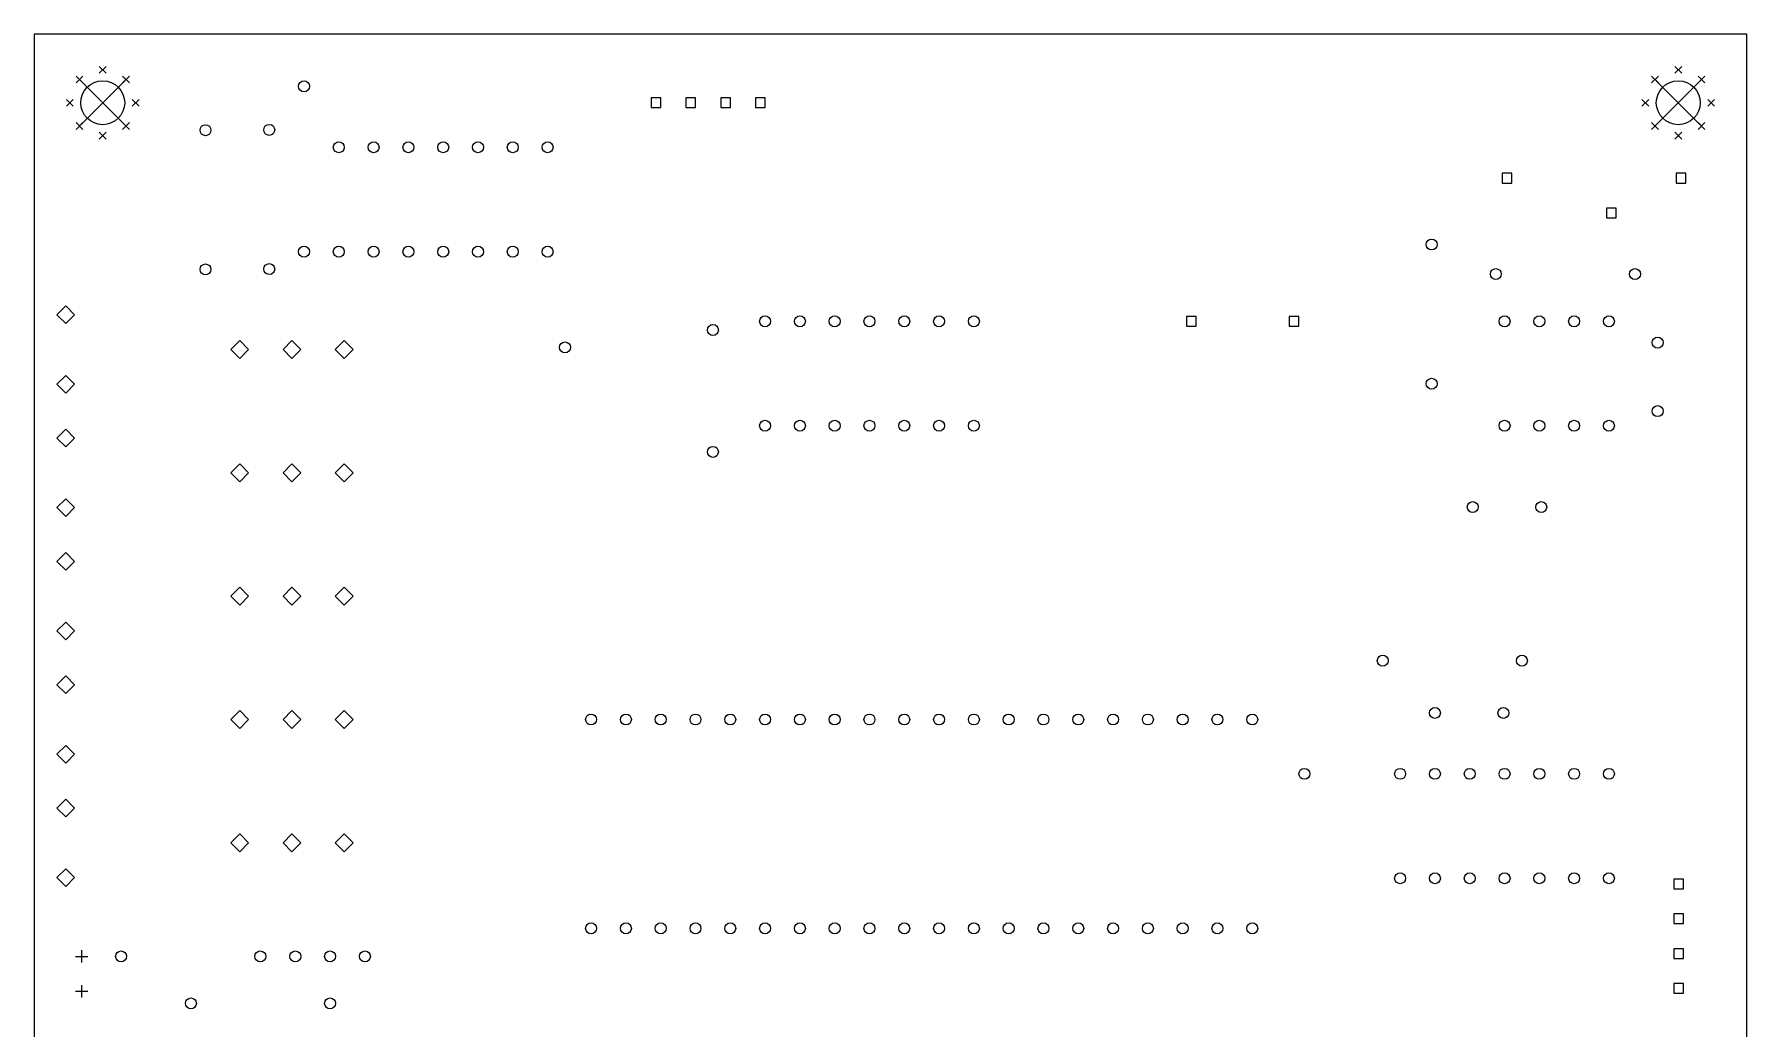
# Model space of a CAD drawing. Extents: x 1.45 to 6.5, y -7.56 to -1.85.
# Drawn here: x 1.575 to 6.496, y -4.707 to -1.85 of the extents above; entities that cross this region are included whole.
import ezdxf

# ---------------------------------------------------------------- set-up
doc = ezdxf.new("R2010")
doc.units = 0
doc.header["$MEASUREMENT"] = 0
doc.layers.add('BLACK', color=7, linetype='CONTINUOUS')

msp = doc.modelspace()

# ---------------------------------------------------------------- linework, layer by layer
at = {"layer": 'BLACK', "linetype": 'CONTINUOUS'}
for p, q in [((1.5748, -1.85039), (1.5748, -6.29921)), ((6.49606, -1.85039), (1.5748, -1.85039)), ((6.49606, -6.29921), (6.49606, -1.85039)), ((1.76181, -1.94291), (1.7815, -1.9626)), ((1.7815, -1.94291), (1.76181, -1.9626)), ((6.28937, -1.94291), (6.30906, -1.9626)), ((6.30906, -1.94291), (6.28937, -1.9626)), ((1.695, -1.97059), (1.71468, -1.99027)), ((1.71468, -1.97059), (1.695, -1.99027)), ((1.70866, -1.98425), (1.83465, -2.11024)), ((1.83465, -1.98425), (1.70866, -2.11024)), ((1.82862, -1.97059), (1.84831, -1.99027)), ((1.84831, -1.97059), (1.82862, -1.99027)), ((6.22256, -1.97059), (6.24224, -1.99027)), ((6.24224, -1.97059), (6.22256, -1.99027)), ((6.23622, -1.98425), (6.3622, -2.11024)), ((6.3622, -1.98425), (6.23622, -2.11024)), ((6.35618, -1.97059), (6.37587, -1.99027)), ((6.37587, -1.97059), (6.35618, -1.99027)), ((1.66732, -2.0374), (1.68701, -2.05709)), ((1.68701, -2.0374), (1.66732, -2.05709)), ((1.8563, -2.0374), (1.87598, -2.05709)), ((1.87598, -2.0374), (1.8563, -2.05709)), ((3.37534, -2.03332), (3.3475, -2.03332)), ((3.3475, -2.03332), (3.3475, -2.06116)), ((3.3475, -2.06116), (3.37534, -2.06116)), ((3.37534, -2.06116), (3.37534, -2.03332)), ((3.47534, -2.03332), (3.4475, -2.03332)), ((3.4475, -2.03332), (3.4475, -2.06116)), ((3.4475, -2.06116), (3.47534, -2.06116)), ((3.47534, -2.06116), (3.47534, -2.03332)), ((3.57534, -2.03332), (3.5475, -2.03332)), ((3.5475, -2.03332), (3.5475, -2.06116)), ((3.5475, -2.06116), (3.57534, -2.06116)), ((3.57534, -2.06116), (3.57534, -2.03332)), ((3.67534, -2.03332), (3.6475, -2.03332)), ((3.6475, -2.03332), (3.6475, -2.06116)), ((3.6475, -2.06116), (3.67534, -2.06116)), ((3.67534, -2.06116), (3.67534, -2.03332)), ((6.19488, -2.0374), (6.21457, -2.05709)), ((6.21457, -2.0374), (6.19488, -2.05709)), ((6.38386, -2.0374), (6.40354, -2.05709)), ((6.40354, -2.0374), (6.38386, -2.05709)), ((1.695, -2.10421), (1.71468, -2.1239)), ((1.71468, -2.10421), (1.695, -2.1239)), ((1.82862, -2.10421), (1.84831, -2.1239)), ((1.84831, -2.10421), (1.82862, -2.1239)), ((6.22256, -2.10421), (6.24224, -2.1239)), ((6.24224, -2.10421), (6.22256, -2.1239)), ((6.35618, -2.10421), (6.37587, -2.1239)), ((6.37587, -2.10421), (6.35618, -2.1239)), ((1.76181, -2.13189), (1.7815, -2.15157)), ((1.7815, -2.13189), (1.76181, -2.15157)), ((6.28937, -2.13189), (6.30906, -2.15157)), ((6.30906, -2.13189), (6.28937, -2.15157)), ((5.82101, -2.24986), (5.79317, -2.24986)), ((5.79317, -2.24986), (5.79317, -2.2777)), ((5.82101, -2.2777), (5.82101, -2.24986)), ((6.32101, -2.24986), (6.29317, -2.24986)), ((6.29317, -2.24986), (6.29317, -2.2777)), ((6.32101, -2.2777), (6.32101, -2.24986)), ((5.79317, -2.2777), (5.82101, -2.2777)), ((6.29317, -2.2777), (6.32101, -2.2777)), ((6.12101, -2.34986), (6.09317, -2.34986)), ((6.09317, -2.34986), (6.09317, -2.3777)), ((6.12101, -2.3777), (6.12101, -2.34986)), ((6.09317, -2.3777), (6.12101, -2.3777)), ((1.66535, -2.63031), (1.63976, -2.65591)), ((1.63976, -2.65591), (1.66535, -2.6815)), ((1.69094, -2.65591), (1.66535, -2.63031)), ((1.66535, -2.6815), (1.69094, -2.65591)), ((4.91392, -2.66108), (4.88608, -2.66108)), ((4.88608, -2.66108), (4.88608, -2.68892)), ((4.88608, -2.68892), (4.91392, -2.68892)), ((4.91392, -2.68892), (4.91392, -2.66108)), ((5.2092, -2.66108), (5.18136, -2.66108)), ((5.18136, -2.66108), (5.18136, -2.68892)), ((5.18136, -2.68892), (5.2092, -2.68892)), ((5.2092, -2.68892), (5.2092, -2.66108)), ((2.16535, -2.73031), (2.13976, -2.75591)), ((2.19094, -2.75591), (2.16535, -2.73031)), ((2.31535, -2.73031), (2.28976, -2.75591)), ((2.34094, -2.75591), (2.31535, -2.73031)), ((2.46535, -2.73031), (2.43976, -2.75591)), ((2.49094, -2.75591), (2.46535, -2.73031)), ((2.13976, -2.75591), (2.16535, -2.7815)), ((2.16535, -2.7815), (2.19094, -2.75591)), ((2.28976, -2.75591), (2.31535, -2.7815)), ((2.31535, -2.7815), (2.34094, -2.75591)), ((2.43976, -2.75591), (2.46535, -2.7815)), ((2.46535, -2.7815), (2.49094, -2.75591)), ((1.66535, -2.83031), (1.63976, -2.85591)), ((1.69094, -2.85591), (1.66535, -2.83031)), ((1.63976, -2.85591), (1.66535, -2.8815)), ((1.66535, -2.8815), (1.69094, -2.85591)), ((1.66535, -2.98465), (1.63976, -3.01024)), ((1.69094, -3.01024), (1.66535, -2.98465)), ((1.63976, -3.01024), (1.66535, -3.03583)), ((1.66535, -3.03583), (1.69094, -3.01024)), ((2.16535, -3.08465), (2.13976, -3.11024)), ((2.19094, -3.11024), (2.16535, -3.08465)), ((2.31535, -3.08465), (2.28976, -3.11024)), ((2.34094, -3.11024), (2.31535, -3.08465)), ((2.46535, -3.08465), (2.43976, -3.11024)), ((2.49094, -3.11024), (2.46535, -3.08465)), ((2.13976, -3.11024), (2.16535, -3.13583)), ((2.16535, -3.13583), (2.19094, -3.11024)), ((2.28976, -3.11024), (2.31535, -3.13583)), ((2.31535, -3.13583), (2.34094, -3.11024)), ((2.43976, -3.11024), (2.46535, -3.13583)), ((2.46535, -3.13583), (2.49094, -3.11024)), ((1.66535, -3.18465), (1.63976, -3.21024)), ((1.69094, -3.21024), (1.66535, -3.18465)), ((1.63976, -3.21024), (1.66535, -3.23583)), ((1.66535, -3.23583), (1.69094, -3.21024)), ((1.66535, -3.33898), (1.63976, -3.36457)), ((1.69094, -3.36457), (1.66535, -3.33898)), ((1.63976, -3.36457), (1.66535, -3.39016)), ((1.66535, -3.39016), (1.69094, -3.36457)), ((2.16535, -3.43898), (2.13976, -3.46457)), ((2.19094, -3.46457), (2.16535, -3.43898)), ((2.31535, -3.43898), (2.28976, -3.46457)), ((2.34094, -3.46457), (2.31535, -3.43898)), ((2.46535, -3.43898), (2.43976, -3.46457)), ((2.49094, -3.46457), (2.46535, -3.43898)), ((2.13976, -3.46457), (2.16535, -3.49016)), ((2.16535, -3.49016), (2.19094, -3.46457)), ((2.28976, -3.46457), (2.31535, -3.49016)), ((2.31535, -3.49016), (2.34094, -3.46457)), ((2.43976, -3.46457), (2.46535, -3.49016)), ((2.46535, -3.49016), (2.49094, -3.46457)), ((1.66535, -3.53898), (1.63976, -3.56457)), ((1.69094, -3.56457), (1.66535, -3.53898)), ((1.63976, -3.56457), (1.66535, -3.59016)), ((1.66535, -3.59016), (1.69094, -3.56457)), ((1.66535, -3.69331), (1.63976, -3.7189)), ((1.63976, -3.7189), (1.66535, -3.74449)), ((1.69094, -3.7189), (1.66535, -3.69331)), ((1.66535, -3.74449), (1.69094, -3.7189)), ((2.16535, -3.79331), (2.13976, -3.8189)), ((2.13976, -3.8189), (2.16535, -3.84449)), ((2.19094, -3.8189), (2.16535, -3.79331)), ((2.16535, -3.84449), (2.19094, -3.8189)), ((2.31535, -3.79331), (2.28976, -3.8189)), ((2.28976, -3.8189), (2.31535, -3.84449)), ((2.34094, -3.8189), (2.31535, -3.79331)), ((2.31535, -3.84449), (2.34094, -3.8189)), ((2.46535, -3.79331), (2.43976, -3.8189)), ((2.43976, -3.8189), (2.46535, -3.84449)), ((2.49094, -3.8189), (2.46535, -3.79331)), ((2.46535, -3.84449), (2.49094, -3.8189)), ((1.66535, -3.89331), (1.63976, -3.9189)), ((1.63976, -3.9189), (1.66535, -3.94449)), ((1.69094, -3.9189), (1.66535, -3.89331)), ((1.66535, -3.94449), (1.69094, -3.9189)), ((1.66535, -4.04764), (1.63976, -4.07323)), ((1.63976, -4.07323), (1.66535, -4.09882)), ((1.69094, -4.07323), (1.66535, -4.04764)), ((1.66535, -4.09882), (1.69094, -4.07323)), ((2.16535, -4.14764), (2.13976, -4.17323)), ((2.13976, -4.17323), (2.16535, -4.19882)), ((2.19094, -4.17323), (2.16535, -4.14764)), ((2.16535, -4.19882), (2.19094, -4.17323)), ((2.31535, -4.14764), (2.28976, -4.17323)), ((2.28976, -4.17323), (2.31535, -4.19882)), ((2.34094, -4.17323), (2.31535, -4.14764)), ((2.31535, -4.19882), (2.34094, -4.17323)), ((2.46535, -4.14764), (2.43976, -4.17323)), ((2.43976, -4.17323), (2.46535, -4.19882)), ((2.49094, -4.17323), (2.46535, -4.14764)), ((2.46535, -4.19882), (2.49094, -4.17323)), ((1.66535, -4.24764), (1.63976, -4.27323)), ((1.63976, -4.27323), (1.66535, -4.29882)), ((1.69094, -4.27323), (1.66535, -4.24764)), ((1.66535, -4.29882), (1.69094, -4.27323)), ((6.31392, -4.27742), (6.28608, -4.27742)), ((6.28608, -4.27742), (6.28608, -4.30526)), ((6.31392, -4.30526), (6.31392, -4.27742)), ((6.28608, -4.30526), (6.31392, -4.30526)), ((6.31392, -4.37742), (6.28608, -4.37742)), ((6.28608, -4.37742), (6.28608, -4.40526)), ((6.31392, -4.40526), (6.31392, -4.37742)), ((6.28608, -4.40526), (6.31392, -4.40526)), ((6.31392, -4.47742), (6.28608, -4.47742)), ((6.28608, -4.47742), (6.28608, -4.50526)), ((6.31392, -4.50526), (6.31392, -4.47742)), ((1.69291, -4.49941), (1.72835, -4.49941)), ((1.71063, -4.48169), (1.71063, -4.51713)), ((6.28608, -4.50526), (6.31392, -4.50526)), ((1.69291, -4.59941), (1.72835, -4.59941)), ((1.71063, -4.58169), (1.71063, -4.61713)), ((6.31392, -4.57742), (6.28608, -4.57742)), ((6.28608, -4.57742), (6.28608, -4.60526)), ((6.28608, -4.60526), (6.31392, -4.60526)), ((6.31392, -4.60526), (6.31392, -4.57742))]:
    msp.add_line(p, q, dxfattribs=at)
at = {"layer": 'BLACK'}
for centre, radius in [((1.77165, -2.04724), 0.06299), ((2.35, -2), 0.01575), ((6.29921, -2.04724), 0.06299), ((2.06693, -2.12598), 0.01575), ((2.25, -2.125), 0.01575), ((2.45, -2.175), 0.01575), ((2.55, -2.175), 0.01575), ((2.65, -2.175), 0.01575), ((2.75, -2.175), 0.01575), ((2.85, -2.175), 0.01575), ((2.95, -2.175), 0.01575), ((3.05, -2.175), 0.01575), ((2.35, -2.475), 0.01575), ((2.45, -2.475), 0.01575), ((2.55, -2.475), 0.01575), ((2.65, -2.475), 0.01575), ((2.75, -2.475), 0.01575), ((2.85, -2.475), 0.01575), ((2.95, -2.475), 0.01575), ((3.05, -2.475), 0.01575), ((5.59055, -2.45433), 0.01575), ((2.25, -2.525), 0.01575), ((2.06693, -2.52598), 0.01575), ((5.775, -2.53937), 0.01575), ((6.175, -2.53937), 0.01575), ((3.525, -2.7), 0.01575), ((3.675, -2.675), 0.01575), ((3.775, -2.675), 0.01575), ((3.875, -2.675), 0.01575), ((3.975, -2.675), 0.01575), ((4.075, -2.675), 0.01575), ((4.175, -2.675), 0.01575), ((4.275, -2.675), 0.01575), ((5.8, -2.675), 0.01575), ((5.9, -2.675), 0.01575), ((6, -2.675), 0.01575), ((6.1, -2.675), 0.01575), ((3.1, -2.75), 0.01575), ((6.24016, -2.73622), 0.01575), ((5.59055, -2.85433), 0.01575), ((6.24016, -2.93307), 0.01575), ((3.675, -2.975), 0.01575), ((3.775, -2.975), 0.01575), ((3.875, -2.975), 0.01575), ((3.975, -2.975), 0.01575), ((4.075, -2.975), 0.01575), ((4.175, -2.975), 0.01575), ((4.275, -2.975), 0.01575), ((5.8, -2.975), 0.01575), ((5.9, -2.975), 0.01575), ((6, -2.975), 0.01575), ((6.1, -2.975), 0.01575), ((3.525, -3.05), 0.01575), ((5.70866, -3.20866), 0.01575), ((5.90551, -3.20866), 0.01575), ((5.45, -3.65), 0.01575), ((5.85, -3.65), 0.01575), ((5.6, -3.8), 0.01575), ((5.79685, -3.8), 0.01575), ((3.175, -3.8189), 0.01575), ((3.275, -3.8189), 0.01575), ((3.375, -3.8189), 0.01575), ((3.475, -3.8189), 0.01575), ((3.575, -3.8189), 0.01575), ((3.675, -3.8189), 0.01575), ((3.775, -3.8189), 0.01575), ((3.875, -3.8189), 0.01575), ((3.975, -3.8189), 0.01575), ((4.075, -3.8189), 0.01575), ((4.175, -3.8189), 0.01575), ((4.275, -3.8189), 0.01575), ((4.375, -3.8189), 0.01575), ((4.475, -3.8189), 0.01575), ((4.575, -3.8189), 0.01575), ((4.675, -3.8189), 0.01575), ((4.775, -3.8189), 0.01575), ((4.875, -3.8189), 0.01575), ((4.975, -3.8189), 0.01575), ((5.075, -3.8189), 0.01575), ((5.225, -3.975), 0.01575), ((5.5, -3.975), 0.01575), ((5.6, -3.975), 0.01575), ((5.7, -3.975), 0.01575), ((5.8, -3.975), 0.01575), ((5.9, -3.975), 0.01575), ((6, -3.975), 0.01575), ((6.1, -3.975), 0.01575), ((5.5, -4.275), 0.01575), ((5.6, -4.275), 0.01575), ((5.7, -4.275), 0.01575), ((5.8, -4.275), 0.01575), ((5.9, -4.275), 0.01575), ((6, -4.275), 0.01575), ((6.1, -4.275), 0.01575), ((3.175, -4.4189), 0.01575), ((3.275, -4.4189), 0.01575), ((3.375, -4.4189), 0.01575), ((3.475, -4.4189), 0.01575), ((3.575, -4.4189), 0.01575), ((3.675, -4.4189), 0.01575), ((3.775, -4.4189), 0.01575), ((3.875, -4.4189), 0.01575), ((3.975, -4.4189), 0.01575), ((4.075, -4.4189), 0.01575), ((4.175, -4.4189), 0.01575), ((4.275, -4.4189), 0.01575), ((4.375, -4.4189), 0.01575), ((4.475, -4.4189), 0.01575), ((4.575, -4.4189), 0.01575), ((4.675, -4.4189), 0.01575), ((4.775, -4.4189), 0.01575), ((4.875, -4.4189), 0.01575), ((4.975, -4.4189), 0.01575), ((5.075, -4.4189), 0.01575), ((1.82441, -4.49941), 0.01575), ((2.22441, -4.49941), 0.01575), ((2.325, -4.49941), 0.01575), ((2.425, -4.49941), 0.01575), ((2.525, -4.49941), 0.01575), ((2.025, -4.63441), 0.01575), ((2.425, -4.63441), 0.01575)]:
    msp.add_circle(centre, radius, dxfattribs=at)

doc.saveas('drawing.dxf')
